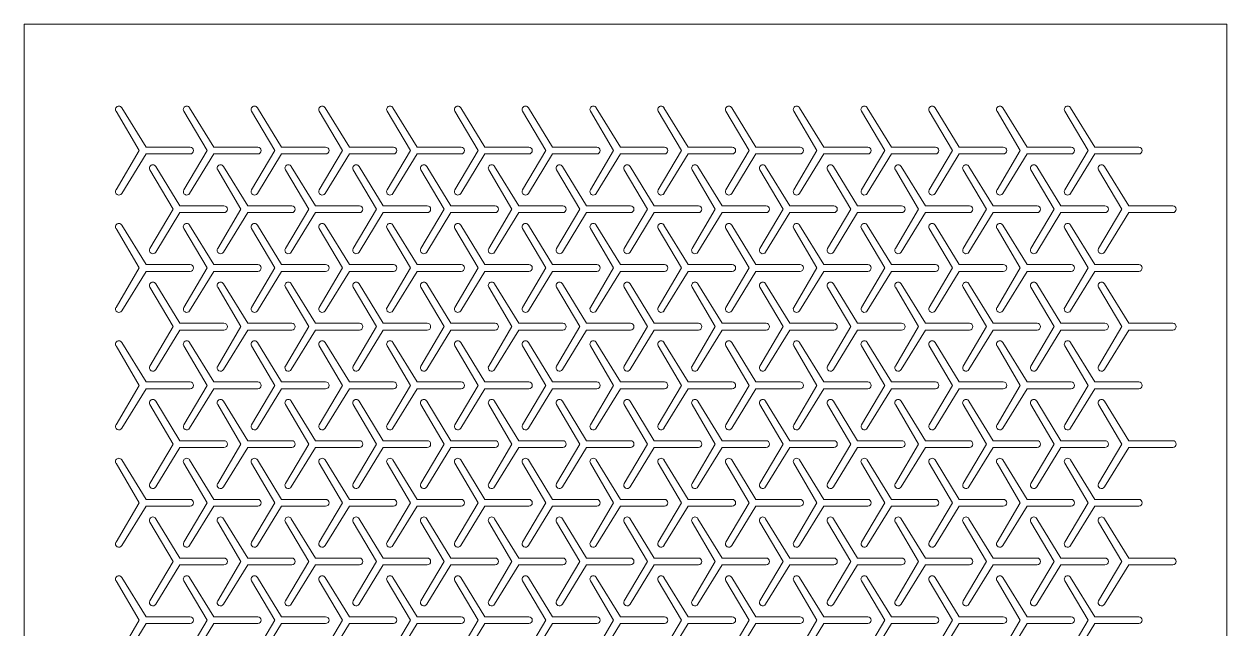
# Model space of a CAD drawing. Header units: metres. Extents: x 0 to 178, y 0 to 180.
# Drawn here: x 0 to 177.5, y 91 to 180.2 of the extents above; entities that cross this region are included whole.
import ezdxf

# ---------------------------------------------------------------- set-up
doc = ezdxf.new("R2010")
doc.units = ezdxf.units.M
doc.layers.add('TOP', color=1, linetype='Continuous', lineweight=0)

msp = doc.modelspace()

# ---------------------------------------------------------------- linework, layer by layer
at = {"layer": 'TOP'}
for p, q in [((0, 0), (0, 180.21)), ((0, 180.21), (177.5, 180.21)), ((177.5, 180.21), (177.5, 0)), ((13.57, 167.37), (17, 161.55)), ((18, 162.05), (14.43, 167.87)), ((23.57, 167.37), (27, 161.55)), ((28, 162.05), (24.43, 167.87)), ((33.57, 167.37), (37, 161.55)), ((38, 162.05), (34.43, 167.87)), ((43.57, 167.37), (47, 161.55)), ((48, 162.05), (44.43, 167.87)), ((53.57, 167.37), (57, 161.55)), ((58, 162.05), (54.43, 167.87)), ((63.57, 167.37), (67, 161.55)), ((68, 162.05), (64.43, 167.87)), ((73.57, 167.37), (77, 161.55)), ((78, 162.05), (74.43, 167.87)), ((83.57, 167.37), (87, 161.55)), ((88, 162.05), (84.43, 167.87)), ((93.57, 167.37), (97, 161.55)), ((98, 162.05), (94.43, 167.87)), ((103.57, 167.37), (107, 161.55)), ((108, 162.05), (104.43, 167.87)), ((113.57, 167.37), (117, 161.55)), ((118, 162.05), (114.43, 167.87)), ((123.57, 167.37), (127, 161.55)), ((128, 162.05), (124.43, 167.87)), ((133.57, 167.37), (137, 161.55)), ((138, 162.05), (134.43, 167.87)), ((143.57, 167.37), (147, 161.55)), ((148, 162.05), (144.43, 167.87)), ((153.57, 167.37), (157, 161.55)), ((158, 162.05), (154.43, 167.87)), ((17, 161.55), (13.57, 155.74)), ((24.5, 162.05), (18, 162.05)), ((27, 161.55), (23.57, 155.74)), ((34.5, 162.05), (28, 162.05)), ((37, 161.55), (33.57, 155.74)), ((44.5, 162.05), (38, 162.05)), ((47, 161.55), (43.57, 155.74)), ((54.5, 162.05), (48, 162.05)), ((57, 161.55), (53.57, 155.74)), ((64.5, 162.05), (58, 162.05)), ((67, 161.55), (63.57, 155.74)), ((74.5, 162.05), (68, 162.05)), ((77, 161.55), (73.57, 155.74)), ((84.5, 162.05), (78, 162.05)), ((87, 161.55), (83.57, 155.74)), ((94.5, 162.05), (88, 162.05)), ((97, 161.55), (93.57, 155.74)), ((104.5, 162.05), (98, 162.05)), ((107, 161.55), (103.57, 155.74)), ((114.5, 162.05), (108, 162.05)), ((117, 161.55), (113.57, 155.74)), ((124.5, 162.05), (118, 162.05)), ((127, 161.55), (123.57, 155.74)), ((134.5, 162.05), (128, 162.05)), ((137, 161.55), (133.57, 155.74)), ((144.5, 162.05), (138, 162.05)), ((147, 161.55), (143.57, 155.74)), ((154.5, 162.05), (148, 162.05)), ((157, 161.55), (153.57, 155.74)), ((164.5, 162.05), (158, 162.05)), ((14.43, 155.24), (18, 161.05)), ((18, 161.05), (24.5, 161.05)), ((24.43, 155.24), (28, 161.05)), ((28, 161.05), (34.5, 161.05)), ((34.43, 155.24), (38, 161.05)), ((38, 161.05), (44.5, 161.05)), ((44.43, 155.24), (48, 161.05)), ((48, 161.05), (54.5, 161.05)), ((54.43, 155.24), (58, 161.05)), ((58, 161.05), (64.5, 161.05)), ((64.43, 155.24), (68, 161.05)), ((68, 161.05), (74.5, 161.05)), ((74.43, 155.24), (78, 161.05)), ((78, 161.05), (84.5, 161.05)), ((84.43, 155.24), (88, 161.05)), ((88, 161.05), (94.5, 161.05)), ((94.43, 155.24), (98, 161.05)), ((98, 161.05), (104.5, 161.05)), ((104.43, 155.24), (108, 161.05)), ((108, 161.05), (114.5, 161.05)), ((114.43, 155.24), (118, 161.05)), ((118, 161.05), (124.5, 161.05)), ((124.43, 155.24), (128, 161.05)), ((128, 161.05), (134.5, 161.05)), ((134.43, 155.24), (138, 161.05)), ((138, 161.05), (144.5, 161.05)), ((144.43, 155.24), (148, 161.05)), ((148, 161.05), (154.5, 161.05)), ((154.43, 155.24), (158, 161.05)), ((158, 161.05), (164.5, 161.05)), ((18.57, 158.71), (22, 152.89)), ((23, 153.39), (19.43, 159.21)), ((28.57, 158.71), (32, 152.89)), ((33, 153.39), (29.43, 159.21)), ((38.57, 158.71), (42, 152.89)), ((43, 153.39), (39.43, 159.21)), ((48.57, 158.71), (52, 152.89)), ((53, 153.39), (49.43, 159.21)), ((58.57, 158.71), (62, 152.89)), ((63, 153.39), (59.43, 159.21)), ((68.57, 158.71), (72, 152.89)), ((73, 153.39), (69.43, 159.21)), ((78.57, 158.71), (82, 152.89)), ((83, 153.39), (79.43, 159.21)), ((88.57, 158.71), (92, 152.89)), ((93, 153.39), (89.43, 159.21)), ((98.57, 158.71), (102, 152.89)), ((103, 153.39), (99.43, 159.21)), ((108.57, 158.71), (112, 152.89)), ((113, 153.39), (109.43, 159.21)), ((118.57, 158.71), (122, 152.89)), ((123, 153.39), (119.43, 159.21)), ((128.57, 158.71), (132, 152.89)), ((133, 153.39), (129.43, 159.21)), ((138.57, 158.71), (142, 152.89)), ((143, 153.39), (139.43, 159.21)), ((148.57, 158.71), (152, 152.89)), ((153, 153.39), (149.43, 159.21)), ((158.57, 158.71), (162, 152.89)), ((163, 153.39), (159.43, 159.21)), ((22, 152.89), (18.57, 147.08)), ((29.5, 153.39), (23, 153.39)), ((32, 152.89), (28.57, 147.08)), ((39.5, 153.39), (33, 153.39)), ((42, 152.89), (38.57, 147.08)), ((49.5, 153.39), (43, 153.39)), ((52, 152.89), (48.57, 147.08)), ((59.5, 153.39), (53, 153.39)), ((62, 152.89), (58.57, 147.08)), ((69.5, 153.39), (63, 153.39)), ((72, 152.89), (68.57, 147.08)), ((79.5, 153.39), (73, 153.39)), ((82, 152.89), (78.57, 147.08)), ((89.5, 153.39), (83, 153.39)), ((92, 152.89), (88.57, 147.08)), ((99.5, 153.39), (93, 153.39)), ((102, 152.89), (98.57, 147.08)), ((109.5, 153.39), (103, 153.39)), ((112, 152.89), (108.57, 147.08)), ((119.5, 153.39), (113, 153.39)), ((122, 152.89), (118.57, 147.08)), ((129.5, 153.39), (123, 153.39)), ((132, 152.89), (128.57, 147.08)), ((139.5, 153.39), (133, 153.39)), ((142, 152.89), (138.57, 147.08)), ((149.5, 153.39), (143, 153.39)), ((152, 152.89), (148.57, 147.08)), ((159.5, 153.39), (153, 153.39)), ((162, 152.89), (158.57, 147.08)), ((169.5, 153.39), (163, 153.39)), ((19.43, 146.58), (23, 152.39)), ((23, 152.39), (29.5, 152.39)), ((29.43, 146.58), (33, 152.39)), ((33, 152.39), (39.5, 152.39)), ((39.43, 146.58), (43, 152.39)), ((43, 152.39), (49.5, 152.39)), ((49.43, 146.58), (53, 152.39)), ((53, 152.39), (59.5, 152.39)), ((59.43, 146.58), (63, 152.39)), ((63, 152.39), (69.5, 152.39)), ((69.43, 146.58), (73, 152.39)), ((73, 152.39), (79.5, 152.39)), ((79.43, 146.58), (83, 152.39)), ((83, 152.39), (89.5, 152.39)), ((89.43, 146.58), (93, 152.39)), ((93, 152.39), (99.5, 152.39)), ((99.43, 146.58), (103, 152.39)), ((103, 152.39), (109.5, 152.39)), ((109.43, 146.58), (113, 152.39)), ((113, 152.39), (119.5, 152.39)), ((119.43, 146.58), (123, 152.39)), ((123, 152.39), (129.5, 152.39)), ((129.43, 146.58), (133, 152.39)), ((133, 152.39), (139.5, 152.39)), ((139.43, 146.58), (143, 152.39)), ((143, 152.39), (149.5, 152.39)), ((149.43, 146.58), (153, 152.39)), ((153, 152.39), (159.5, 152.39)), ((159.43, 146.58), (163, 152.39)), ((163, 152.39), (169.5, 152.39)), ((13.57, 150.05), (17, 144.23)), ((18, 144.73), (14.43, 150.55)), ((23.57, 150.05), (27, 144.23)), ((28, 144.73), (24.43, 150.55)), ((33.57, 150.05), (37, 144.23)), ((38, 144.73), (34.43, 150.55)), ((43.57, 150.05), (47, 144.23)), ((48, 144.73), (44.43, 150.55)), ((53.57, 150.05), (57, 144.23)), ((58, 144.73), (54.43, 150.55)), ((63.57, 150.05), (67, 144.23)), ((68, 144.73), (64.43, 150.55)), ((73.57, 150.05), (77, 144.23)), ((78, 144.73), (74.43, 150.55)), ((83.57, 150.05), (87, 144.23)), ((88, 144.73), (84.43, 150.55)), ((93.57, 150.05), (97, 144.23)), ((98, 144.73), (94.43, 150.55)), ((103.57, 150.05), (107, 144.23)), ((108, 144.73), (104.43, 150.55)), ((113.57, 150.05), (117, 144.23)), ((118, 144.73), (114.43, 150.55)), ((123.57, 150.05), (127, 144.23)), ((128, 144.73), (124.43, 150.55)), ((133.57, 150.05), (137, 144.23)), ((138, 144.73), (134.43, 150.55)), ((143.57, 150.05), (147, 144.23)), ((148, 144.73), (144.43, 150.55)), ((153.57, 150.05), (157, 144.23)), ((158, 144.73), (154.43, 150.55)), ((17, 144.23), (13.57, 138.42)), ((24.5, 144.73), (18, 144.73)), ((27, 144.23), (23.57, 138.42)), ((34.5, 144.73), (28, 144.73)), ((37, 144.23), (33.57, 138.42)), ((44.5, 144.73), (38, 144.73)), ((47, 144.23), (43.57, 138.42)), ((54.5, 144.73), (48, 144.73)), ((57, 144.23), (53.57, 138.42)), ((64.5, 144.73), (58, 144.73)), ((67, 144.23), (63.57, 138.42)), ((74.5, 144.73), (68, 144.73)), ((77, 144.23), (73.57, 138.42)), ((84.5, 144.73), (78, 144.73)), ((87, 144.23), (83.57, 138.42)), ((94.5, 144.73), (88, 144.73)), ((97, 144.23), (93.57, 138.42)), ((104.5, 144.73), (98, 144.73)), ((107, 144.23), (103.57, 138.42)), ((114.5, 144.73), (108, 144.73)), ((117, 144.23), (113.57, 138.42)), ((124.5, 144.73), (118, 144.73)), ((127, 144.23), (123.57, 138.42)), ((134.5, 144.73), (128, 144.73)), ((137, 144.23), (133.57, 138.42)), ((144.5, 144.73), (138, 144.73)), ((147, 144.23), (143.57, 138.42)), ((154.5, 144.73), (148, 144.73)), ((157, 144.23), (153.57, 138.42)), ((164.5, 144.73), (158, 144.73)), ((14.43, 137.92), (18, 143.73)), ((18, 143.73), (24.5, 143.73)), ((24.43, 137.92), (28, 143.73)), ((28, 143.73), (34.5, 143.73)), ((34.43, 137.92), (38, 143.73)), ((38, 143.73), (44.5, 143.73)), ((44.43, 137.92), (48, 143.73)), ((48, 143.73), (54.5, 143.73)), ((54.43, 137.92), (58, 143.73)), ((58, 143.73), (64.5, 143.73)), ((64.43, 137.92), (68, 143.73)), ((68, 143.73), (74.5, 143.73)), ((74.43, 137.92), (78, 143.73)), ((78, 143.73), (84.5, 143.73)), ((84.43, 137.92), (88, 143.73)), ((88, 143.73), (94.5, 143.73)), ((94.43, 137.92), (98, 143.73)), ((98, 143.73), (104.5, 143.73)), ((104.43, 137.92), (108, 143.73)), ((108, 143.73), (114.5, 143.73)), ((114.43, 137.92), (118, 143.73)), ((118, 143.73), (124.5, 143.73)), ((124.43, 137.92), (128, 143.73)), ((128, 143.73), (134.5, 143.73)), ((134.43, 137.92), (138, 143.73)), ((138, 143.73), (144.5, 143.73)), ((144.43, 137.92), (148, 143.73)), ((148, 143.73), (154.5, 143.73)), ((154.43, 137.92), (158, 143.73)), ((158, 143.73), (164.5, 143.73)), ((18.57, 141.39), (22, 135.57)), ((23, 136.07), (19.43, 141.89)), ((28.57, 141.39), (32, 135.57)), ((33, 136.07), (29.43, 141.89)), ((38.57, 141.39), (42, 135.57)), ((43, 136.07), (39.43, 141.89)), ((48.57, 141.39), (52, 135.57)), ((53, 136.07), (49.43, 141.89)), ((58.57, 141.39), (62, 135.57)), ((63, 136.07), (59.43, 141.89)), ((68.57, 141.39), (72, 135.57)), ((73, 136.07), (69.43, 141.89)), ((78.57, 141.39), (82, 135.57)), ((83, 136.07), (79.43, 141.89)), ((88.57, 141.39), (92, 135.57)), ((93, 136.07), (89.43, 141.89)), ((98.57, 141.39), (102, 135.57)), ((103, 136.07), (99.43, 141.89)), ((108.57, 141.39), (112, 135.57)), ((113, 136.07), (109.43, 141.89)), ((118.57, 141.39), (122, 135.57)), ((123, 136.07), (119.43, 141.89)), ((128.57, 141.39), (132, 135.57)), ((133, 136.07), (129.43, 141.89)), ((138.57, 141.39), (142, 135.57)), ((143, 136.07), (139.43, 141.89)), ((148.57, 141.39), (152, 135.57)), ((153, 136.07), (149.43, 141.89)), ((158.57, 141.39), (162, 135.57)), ((163, 136.07), (159.43, 141.89)), ((22, 135.57), (18.57, 129.76)), ((19.43, 129.26), (23, 135.07)), ((29.5, 136.07), (23, 136.07)), ((23, 135.07), (29.5, 135.07)), ((32, 135.57), (28.57, 129.76)), ((29.43, 129.26), (33, 135.07)), ((39.5, 136.07), (33, 136.07)), ((33, 135.07), (39.5, 135.07)), ((42, 135.57), (38.57, 129.76)), ((39.43, 129.26), (43, 135.07)), ((49.5, 136.07), (43, 136.07)), ((43, 135.07), (49.5, 135.07)), ((52, 135.57), (48.57, 129.76)), ((49.43, 129.26), (53, 135.07)), ((59.5, 136.07), (53, 136.07)), ((53, 135.07), (59.5, 135.07)), ((62, 135.57), (58.57, 129.76)), ((59.43, 129.26), (63, 135.07)), ((69.5, 136.07), (63, 136.07)), ((63, 135.07), (69.5, 135.07)), ((72, 135.57), (68.57, 129.76)), ((69.43, 129.26), (73, 135.07)), ((79.5, 136.07), (73, 136.07)), ((73, 135.07), (79.5, 135.07)), ((82, 135.57), (78.57, 129.76)), ((79.43, 129.26), (83, 135.07)), ((89.5, 136.07), (83, 136.07)), ((83, 135.07), (89.5, 135.07)), ((92, 135.57), (88.57, 129.76)), ((89.43, 129.26), (93, 135.07)), ((99.5, 136.07), (93, 136.07)), ((93, 135.07), (99.5, 135.07)), ((102, 135.57), (98.57, 129.76)), ((99.43, 129.26), (103, 135.07)), ((109.5, 136.07), (103, 136.07)), ((103, 135.07), (109.5, 135.07)), ((112, 135.57), (108.57, 129.76)), ((109.43, 129.26), (113, 135.07)), ((119.5, 136.07), (113, 136.07)), ((113, 135.07), (119.5, 135.07)), ((122, 135.57), (118.57, 129.76)), ((119.43, 129.26), (123, 135.07)), ((129.5, 136.07), (123, 136.07)), ((123, 135.07), (129.5, 135.07)), ((132, 135.57), (128.57, 129.76)), ((129.43, 129.26), (133, 135.07)), ((139.5, 136.07), (133, 136.07)), ((133, 135.07), (139.5, 135.07)), ((142, 135.57), (138.57, 129.76)), ((139.43, 129.26), (143, 135.07)), ((149.5, 136.07), (143, 136.07)), ((143, 135.07), (149.5, 135.07)), ((152, 135.57), (148.57, 129.76)), ((149.43, 129.26), (153, 135.07)), ((159.5, 136.07), (153, 136.07)), ((153, 135.07), (159.5, 135.07)), ((162, 135.57), (158.57, 129.76)), ((159.43, 129.26), (163, 135.07)), ((169.5, 136.07), (163, 136.07)), ((163, 135.07), (169.5, 135.07)), ((18, 127.41), (14.43, 133.23)), ((28, 127.41), (24.43, 133.23)), ((38, 127.41), (34.43, 133.23)), ((48, 127.41), (44.43, 133.23)), ((58, 127.41), (54.43, 133.23)), ((68, 127.41), (64.43, 133.23)), ((78, 127.41), (74.43, 133.23)), ((88, 127.41), (84.43, 133.23)), ((98, 127.41), (94.43, 133.23)), ((108, 127.41), (104.43, 133.23)), ((118, 127.41), (114.43, 133.23)), ((128, 127.41), (124.43, 133.23)), ((138, 127.41), (134.43, 133.23)), ((148, 127.41), (144.43, 133.23)), ((158, 127.41), (154.43, 133.23)), ((13.57, 132.73), (17, 126.91)), ((23.57, 132.73), (27, 126.91)), ((33.57, 132.73), (37, 126.91)), ((43.57, 132.73), (47, 126.91)), ((53.57, 132.73), (57, 126.91)), ((63.57, 132.73), (67, 126.91)), ((73.57, 132.73), (77, 126.91)), ((83.57, 132.73), (87, 126.91)), ((93.57, 132.73), (97, 126.91)), ((103.57, 132.73), (107, 126.91)), ((113.57, 132.73), (117, 126.91)), ((123.57, 132.73), (127, 126.91)), ((133.57, 132.73), (137, 126.91)), ((143.57, 132.73), (147, 126.91)), ((153.57, 132.73), (157, 126.91)), ((17, 126.91), (13.57, 121.1)), ((14.43, 120.6), (18, 126.41)), ((24.5, 127.41), (18, 127.41)), ((18, 126.41), (24.5, 126.41)), ((27, 126.91), (23.57, 121.1)), ((24.43, 120.6), (28, 126.41)), ((34.5, 127.41), (28, 127.41)), ((28, 126.41), (34.5, 126.41)), ((37, 126.91), (33.57, 121.1)), ((34.43, 120.6), (38, 126.41)), ((44.5, 127.41), (38, 127.41)), ((38, 126.41), (44.5, 126.41)), ((47, 126.91), (43.57, 121.1)), ((44.43, 120.6), (48, 126.41)), ((54.5, 127.41), (48, 127.41)), ((48, 126.41), (54.5, 126.41)), ((57, 126.91), (53.57, 121.1)), ((54.43, 120.6), (58, 126.41)), ((64.5, 127.41), (58, 127.41)), ((58, 126.41), (64.5, 126.41)), ((67, 126.91), (63.57, 121.1)), ((64.43, 120.6), (68, 126.41)), ((74.5, 127.41), (68, 127.41)), ((68, 126.41), (74.5, 126.41)), ((77, 126.91), (73.57, 121.1)), ((74.43, 120.6), (78, 126.41)), ((84.5, 127.41), (78, 127.41)), ((78, 126.41), (84.5, 126.41)), ((87, 126.91), (83.57, 121.1)), ((84.43, 120.6), (88, 126.41)), ((94.5, 127.41), (88, 127.41)), ((88, 126.41), (94.5, 126.41)), ((97, 126.91), (93.57, 121.1)), ((94.43, 120.6), (98, 126.41)), ((104.5, 127.41), (98, 127.41)), ((98, 126.41), (104.5, 126.41)), ((107, 126.91), (103.57, 121.1)), ((104.43, 120.6), (108, 126.41)), ((114.5, 127.41), (108, 127.41)), ((108, 126.41), (114.5, 126.41)), ((117, 126.91), (113.57, 121.1)), ((114.43, 120.6), (118, 126.41)), ((124.5, 127.41), (118, 127.41)), ((118, 126.41), (124.5, 126.41)), ((127, 126.91), (123.57, 121.1)), ((124.43, 120.6), (128, 126.41)), ((134.5, 127.41), (128, 127.41)), ((128, 126.41), (134.5, 126.41)), ((137, 126.91), (133.57, 121.1)), ((134.43, 120.6), (138, 126.41)), ((144.5, 127.41), (138, 127.41)), ((138, 126.41), (144.5, 126.41)), ((147, 126.91), (143.57, 121.1)), ((144.43, 120.6), (148, 126.41)), ((154.5, 127.41), (148, 127.41)), ((148, 126.41), (154.5, 126.41)), ((157, 126.91), (153.57, 121.1)), ((154.43, 120.6), (158, 126.41)), ((164.5, 127.41), (158, 127.41)), ((158, 126.41), (164.5, 126.41)), ((23, 118.75), (19.43, 124.57)), ((33, 118.75), (29.43, 124.57)), ((43, 118.75), (39.43, 124.57)), ((53, 118.75), (49.43, 124.57)), ((63, 118.75), (59.43, 124.57)), ((73, 118.75), (69.43, 124.57)), ((83, 118.75), (79.43, 124.57)), ((93, 118.75), (89.43, 124.57)), ((103, 118.75), (99.43, 124.57)), ((113, 118.75), (109.43, 124.57)), ((123, 118.75), (119.43, 124.57)), ((133, 118.75), (129.43, 124.57)), ((143, 118.75), (139.43, 124.57)), ((153, 118.75), (149.43, 124.57)), ((163, 118.75), (159.43, 124.57)), ((18.57, 124.07), (22, 118.25)), ((28.57, 124.07), (32, 118.25)), ((38.57, 124.07), (42, 118.25)), ((48.57, 124.07), (52, 118.25)), ((58.57, 124.07), (62, 118.25)), ((68.57, 124.07), (72, 118.25)), ((78.57, 124.07), (82, 118.25)), ((88.57, 124.07), (92, 118.25)), ((98.57, 124.07), (102, 118.25)), ((108.57, 124.07), (112, 118.25)), ((118.57, 124.07), (122, 118.25)), ((128.57, 124.07), (132, 118.25)), ((138.57, 124.07), (142, 118.25)), ((148.57, 124.07), (152, 118.25)), ((158.57, 124.07), (162, 118.25)), ((22, 118.25), (18.57, 112.44)), ((19.43, 111.94), (23, 117.75)), ((29.5, 118.75), (23, 118.75)), ((23, 117.75), (29.5, 117.75)), ((32, 118.25), (28.57, 112.44)), ((29.43, 111.94), (33, 117.75)), ((39.5, 118.75), (33, 118.75)), ((33, 117.75), (39.5, 117.75)), ((42, 118.25), (38.57, 112.44)), ((39.43, 111.94), (43, 117.75)), ((49.5, 118.75), (43, 118.75)), ((43, 117.75), (49.5, 117.75)), ((52, 118.25), (48.57, 112.44)), ((49.43, 111.94), (53, 117.75)), ((59.5, 118.75), (53, 118.75)), ((53, 117.75), (59.5, 117.75)), ((62, 118.25), (58.57, 112.44)), ((59.43, 111.94), (63, 117.75)), ((69.5, 118.75), (63, 118.75)), ((63, 117.75), (69.5, 117.75)), ((72, 118.25), (68.57, 112.44)), ((69.43, 111.94), (73, 117.75)), ((79.5, 118.75), (73, 118.75)), ((73, 117.75), (79.5, 117.75)), ((82, 118.25), (78.57, 112.44)), ((79.43, 111.94), (83, 117.75)), ((89.5, 118.75), (83, 118.75)), ((83, 117.75), (89.5, 117.75)), ((92, 118.25), (88.57, 112.44)), ((89.43, 111.94), (93, 117.75)), ((99.5, 118.75), (93, 118.75)), ((93, 117.75), (99.5, 117.75)), ((102, 118.25), (98.57, 112.44)), ((99.43, 111.94), (103, 117.75)), ((109.5, 118.75), (103, 118.75)), ((103, 117.75), (109.5, 117.75)), ((112, 118.25), (108.57, 112.44)), ((109.43, 111.94), (113, 117.75)), ((119.5, 118.75), (113, 118.75)), ((113, 117.75), (119.5, 117.75)), ((122, 118.25), (118.57, 112.44)), ((119.43, 111.94), (123, 117.75)), ((129.5, 118.75), (123, 118.75)), ((123, 117.75), (129.5, 117.75)), ((132, 118.25), (128.57, 112.44)), ((129.43, 111.94), (133, 117.75)), ((139.5, 118.75), (133, 118.75)), ((133, 117.75), (139.5, 117.75)), ((142, 118.25), (138.57, 112.44)), ((139.43, 111.94), (143, 117.75)), ((149.5, 118.75), (143, 118.75)), ((143, 117.75), (149.5, 117.75)), ((152, 118.25), (148.57, 112.44)), ((149.43, 111.94), (153, 117.75)), ((159.5, 118.75), (153, 118.75)), ((153, 117.75), (159.5, 117.75)), ((162, 118.25), (158.57, 112.44)), ((159.43, 111.94), (163, 117.75)), ((169.5, 118.75), (163, 118.75)), ((163, 117.75), (169.5, 117.75)), ((13.57, 115.41), (17, 109.59)), ((18, 110.09), (14.43, 115.91)), ((23.57, 115.41), (27, 109.59)), ((28, 110.09), (24.43, 115.91)), ((33.57, 115.41), (37, 109.59)), ((38, 110.09), (34.43, 115.91)), ((43.57, 115.41), (47, 109.59)), ((48, 110.09), (44.43, 115.91)), ((53.57, 115.41), (57, 109.59)), ((58, 110.09), (54.43, 115.91)), ((63.57, 115.41), (67, 109.59)), ((68, 110.09), (64.43, 115.91)), ((73.57, 115.41), (77, 109.59)), ((78, 110.09), (74.43, 115.91)), ((83.57, 115.41), (87, 109.59)), ((88, 110.09), (84.43, 115.91)), ((93.57, 115.41), (97, 109.59)), ((98, 110.09), (94.43, 115.91)), ((103.57, 115.41), (107, 109.59)), ((108, 110.09), (104.43, 115.91)), ((113.57, 115.41), (117, 109.59)), ((118, 110.09), (114.43, 115.91)), ((123.57, 115.41), (127, 109.59)), ((128, 110.09), (124.43, 115.91)), ((133.57, 115.41), (137, 109.59)), ((138, 110.09), (134.43, 115.91)), ((143.57, 115.41), (147, 109.59)), ((148, 110.09), (144.43, 115.91)), ((153.57, 115.41), (157, 109.59)), ((158, 110.09), (154.43, 115.91)), ((24.5, 110.09), (18, 110.09)), ((34.5, 110.09), (28, 110.09)), ((44.5, 110.09), (38, 110.09)), ((54.5, 110.09), (48, 110.09)), ((64.5, 110.09), (58, 110.09)), ((74.5, 110.09), (68, 110.09)), ((84.5, 110.09), (78, 110.09)), ((94.5, 110.09), (88, 110.09)), ((104.5, 110.09), (98, 110.09)), ((114.5, 110.09), (108, 110.09)), ((124.5, 110.09), (118, 110.09)), ((134.5, 110.09), (128, 110.09)), ((144.5, 110.09), (138, 110.09)), ((154.5, 110.09), (148, 110.09)), ((164.5, 110.09), (158, 110.09)), ((17, 109.59), (13.57, 103.78)), ((14.43, 103.28), (18, 109.09)), ((18, 109.09), (24.5, 109.09)), ((27, 109.59), (23.57, 103.78)), ((24.43, 103.28), (28, 109.09)), ((28, 109.09), (34.5, 109.09)), ((37, 109.59), (33.57, 103.78)), ((34.43, 103.28), (38, 109.09)), ((38, 109.09), (44.5, 109.09)), ((47, 109.59), (43.57, 103.78)), ((44.43, 103.28), (48, 109.09)), ((48, 109.09), (54.5, 109.09)), ((57, 109.59), (53.57, 103.78)), ((54.43, 103.28), (58, 109.09)), ((58, 109.09), (64.5, 109.09)), ((67, 109.59), (63.57, 103.78)), ((64.43, 103.28), (68, 109.09)), ((68, 109.09), (74.5, 109.09)), ((77, 109.59), (73.57, 103.78)), ((74.43, 103.28), (78, 109.09)), ((78, 109.09), (84.5, 109.09)), ((87, 109.59), (83.57, 103.78)), ((84.43, 103.28), (88, 109.09)), ((88, 109.09), (94.5, 109.09)), ((97, 109.59), (93.57, 103.78)), ((94.43, 103.28), (98, 109.09)), ((98, 109.09), (104.5, 109.09)), ((107, 109.59), (103.57, 103.78)), ((104.43, 103.28), (108, 109.09)), ((108, 109.09), (114.5, 109.09)), ((117, 109.59), (113.57, 103.78)), ((114.43, 103.28), (118, 109.09)), ((118, 109.09), (124.5, 109.09)), ((127, 109.59), (123.57, 103.78)), ((124.43, 103.28), (128, 109.09)), ((128, 109.09), (134.5, 109.09)), ((137, 109.59), (133.57, 103.78)), ((134.43, 103.28), (138, 109.09)), ((138, 109.09), (144.5, 109.09)), ((147, 109.59), (143.57, 103.78)), ((144.43, 103.28), (148, 109.09)), ((148, 109.09), (154.5, 109.09)), ((157, 109.59), (153.57, 103.78)), ((154.43, 103.28), (158, 109.09)), ((158, 109.09), (164.5, 109.09)), ((18.57, 106.74), (22, 100.93)), ((23, 101.43), (19.43, 107.24)), ((28.57, 106.74), (32, 100.93)), ((33, 101.43), (29.43, 107.24)), ((38.57, 106.74), (42, 100.93)), ((43, 101.43), (39.43, 107.24)), ((48.57, 106.74), (52, 100.93)), ((53, 101.43), (49.43, 107.24)), ((58.57, 106.74), (62, 100.93)), ((63, 101.43), (59.43, 107.24)), ((68.57, 106.74), (72, 100.93)), ((73, 101.43), (69.43, 107.24)), ((78.57, 106.74), (82, 100.93)), ((83, 101.43), (79.43, 107.24)), ((88.57, 106.74), (92, 100.93)), ((93, 101.43), (89.43, 107.24)), ((98.57, 106.74), (102, 100.93)), ((103, 101.43), (99.43, 107.24)), ((108.57, 106.74), (112, 100.93)), ((113, 101.43), (109.43, 107.24)), ((118.57, 106.74), (122, 100.93)), ((123, 101.43), (119.43, 107.24)), ((128.57, 106.74), (132, 100.93)), ((133, 101.43), (129.43, 107.24)), ((138.57, 106.74), (142, 100.93)), ((143, 101.43), (139.43, 107.24)), ((148.57, 106.74), (152, 100.93)), ((153, 101.43), (149.43, 107.24)), ((158.57, 106.74), (162, 100.93)), ((163, 101.43), (159.43, 107.24)), ((29.5, 101.43), (23, 101.43)), ((39.5, 101.43), (33, 101.43)), ((49.5, 101.43), (43, 101.43)), ((59.5, 101.43), (53, 101.43)), ((69.5, 101.43), (63, 101.43)), ((79.5, 101.43), (73, 101.43)), ((89.5, 101.43), (83, 101.43)), ((99.5, 101.43), (93, 101.43)), ((109.5, 101.43), (103, 101.43)), ((119.5, 101.43), (113, 101.43)), ((129.5, 101.43), (123, 101.43)), ((139.5, 101.43), (133, 101.43)), ((149.5, 101.43), (143, 101.43)), ((159.5, 101.43), (153, 101.43)), ((169.5, 101.43), (163, 101.43)), ((22, 100.93), (18.57, 95.12)), ((19.43, 94.62), (23, 100.43)), ((23, 100.43), (29.5, 100.43)), ((32, 100.93), (28.57, 95.12)), ((29.43, 94.62), (33, 100.43)), ((33, 100.43), (39.5, 100.43)), ((42, 100.93), (38.57, 95.12)), ((39.43, 94.62), (43, 100.43)), ((43, 100.43), (49.5, 100.43)), ((52, 100.93), (48.57, 95.12)), ((49.43, 94.62), (53, 100.43)), ((53, 100.43), (59.5, 100.43)), ((62, 100.93), (58.57, 95.12)), ((59.43, 94.62), (63, 100.43)), ((63, 100.43), (69.5, 100.43)), ((72, 100.93), (68.57, 95.12)), ((69.43, 94.62), (73, 100.43)), ((73, 100.43), (79.5, 100.43)), ((82, 100.93), (78.57, 95.12)), ((79.43, 94.62), (83, 100.43)), ((83, 100.43), (89.5, 100.43)), ((92, 100.93), (88.57, 95.12)), ((89.43, 94.62), (93, 100.43)), ((93, 100.43), (99.5, 100.43)), ((102, 100.93), (98.57, 95.12)), ((99.43, 94.62), (103, 100.43)), ((103, 100.43), (109.5, 100.43)), ((112, 100.93), (108.57, 95.12)), ((109.43, 94.62), (113, 100.43)), ((113, 100.43), (119.5, 100.43)), ((122, 100.93), (118.57, 95.12)), ((119.43, 94.62), (123, 100.43)), ((123, 100.43), (129.5, 100.43)), ((132, 100.93), (128.57, 95.12)), ((129.43, 94.62), (133, 100.43)), ((133, 100.43), (139.5, 100.43)), ((142, 100.93), (138.57, 95.12)), ((139.43, 94.62), (143, 100.43)), ((143, 100.43), (149.5, 100.43)), ((152, 100.93), (148.57, 95.12)), ((149.43, 94.62), (153, 100.43)), ((153, 100.43), (159.5, 100.43)), ((162, 100.93), (158.57, 95.12)), ((159.43, 94.62), (163, 100.43)), ((163, 100.43), (169.5, 100.43)), ((13.57, 98.08), (17, 92.27)), ((18, 92.77), (14.43, 98.58)), ((23.57, 98.08), (27, 92.27)), ((28, 92.77), (24.43, 98.58)), ((33.57, 98.08), (37, 92.27)), ((38, 92.77), (34.43, 98.58)), ((43.57, 98.08), (47, 92.27)), ((48, 92.77), (44.43, 98.58)), ((53.57, 98.08), (57, 92.27)), ((58, 92.77), (54.43, 98.58)), ((63.57, 98.08), (67, 92.27)), ((68, 92.77), (64.43, 98.58)), ((73.57, 98.08), (77, 92.27)), ((78, 92.77), (74.43, 98.58)), ((83.57, 98.08), (87, 92.27)), ((88, 92.77), (84.43, 98.58)), ((93.57, 98.08), (97, 92.27)), ((98, 92.77), (94.43, 98.58)), ((103.57, 98.08), (107, 92.27)), ((108, 92.77), (104.43, 98.58)), ((113.57, 98.08), (117, 92.27)), ((118, 92.77), (114.43, 98.58)), ((123.57, 98.08), (127, 92.27)), ((128, 92.77), (124.43, 98.58)), ((133.57, 98.08), (137, 92.27)), ((138, 92.77), (134.43, 98.58)), ((143.57, 98.08), (147, 92.27)), ((148, 92.77), (144.43, 98.58)), ((153.57, 98.08), (157, 92.27)), ((158, 92.77), (154.43, 98.58)), ((24.5, 92.77), (18, 92.77)), ((34.5, 92.77), (28, 92.77)), ((44.5, 92.77), (38, 92.77)), ((54.5, 92.77), (48, 92.77)), ((64.5, 92.77), (58, 92.77)), ((74.5, 92.77), (68, 92.77)), ((84.5, 92.77), (78, 92.77)), ((94.5, 92.77), (88, 92.77)), ((104.5, 92.77), (98, 92.77)), ((114.5, 92.77), (108, 92.77)), ((124.5, 92.77), (118, 92.77)), ((134.5, 92.77), (128, 92.77)), ((144.5, 92.77), (138, 92.77)), ((154.5, 92.77), (148, 92.77)), ((164.5, 92.77), (158, 92.77)), ((17, 92.27), (13.57, 86.46)), ((14.43, 85.96), (18, 91.77)), ((18, 91.77), (24.5, 91.77)), ((27, 92.27), (23.57, 86.46)), ((24.43, 85.96), (28, 91.77)), ((28, 91.77), (34.5, 91.77)), ((37, 92.27), (33.57, 86.46)), ((34.43, 85.96), (38, 91.77)), ((38, 91.77), (44.5, 91.77)), ((47, 92.27), (43.57, 86.46)), ((44.43, 85.96), (48, 91.77)), ((48, 91.77), (54.5, 91.77)), ((57, 92.27), (53.57, 86.46)), ((54.43, 85.96), (58, 91.77)), ((58, 91.77), (64.5, 91.77)), ((67, 92.27), (63.57, 86.46)), ((64.43, 85.96), (68, 91.77)), ((68, 91.77), (74.5, 91.77)), ((77, 92.27), (73.57, 86.46)), ((74.43, 85.96), (78, 91.77)), ((78, 91.77), (84.5, 91.77)), ((87, 92.27), (83.57, 86.46)), ((84.43, 85.96), (88, 91.77)), ((88, 91.77), (94.5, 91.77)), ((97, 92.27), (93.57, 86.46)), ((94.43, 85.96), (98, 91.77)), ((98, 91.77), (104.5, 91.77)), ((107, 92.27), (103.57, 86.46)), ((104.43, 85.96), (108, 91.77)), ((108, 91.77), (114.5, 91.77)), ((117, 92.27), (113.57, 86.46)), ((114.43, 85.96), (118, 91.77)), ((118, 91.77), (124.5, 91.77)), ((127, 92.27), (123.57, 86.46)), ((124.43, 85.96), (128, 91.77)), ((128, 91.77), (134.5, 91.77)), ((137, 92.27), (133.57, 86.46)), ((134.43, 85.96), (138, 91.77)), ((138, 91.77), (144.5, 91.77)), ((147, 92.27), (143.57, 86.46)), ((144.43, 85.96), (148, 91.77)), ((148, 91.77), (154.5, 91.77)), ((157, 92.27), (153.57, 86.46)), ((154.43, 85.96), (158, 91.77)), ((158, 91.77), (164.5, 91.77))]:
    msp.add_line(p, q, dxfattribs=at)
for centre, start, end in [((14, 167.62), 30, 210), ((24, 167.62), 30, 210), ((34, 167.62), 30, 210), ((44, 167.62), 30, 210), ((54, 167.62), 30, 210), ((64, 167.62), 30, 210), ((74, 167.62), 30, 210), ((84, 167.62), 30, 210), ((94, 167.62), 30, 210), ((104, 167.62), 30, 210), ((114, 167.62), 30, 210), ((124, 167.62), 30, 210), ((134, 167.62), 30, 210), ((144, 167.62), 30, 210), ((154, 167.62), 30, 210), ((24.5, 161.55), -90, 90), ((34.5, 161.55), -90, 90), ((44.5, 161.55), -90, 90), ((54.5, 161.55), -90, 90), ((64.5, 161.55), -90, 90), ((74.5, 161.55), -90, 90), ((84.5, 161.55), -90, 90), ((94.5, 161.55), -90, 90), ((104.5, 161.55), -90, 90), ((114.5, 161.55), -90, 90), ((124.5, 161.55), -90, 90), ((134.5, 161.55), -90, 90), ((144.5, 161.55), -90, 90), ((154.5, 161.55), -90, 90), ((164.5, 161.55), -90, 90), ((19, 158.96), 30, 210), ((29, 158.96), 30, 210), ((39, 158.96), 30, 210), ((49, 158.96), 30, 210), ((59, 158.96), 30, 210), ((69, 158.96), 30, 210), ((79, 158.96), 30, 210), ((89, 158.96), 30, 210), ((99, 158.96), 30, 210), ((109, 158.96), 30, 210), ((119, 158.96), 30, 210), ((129, 158.96), 30, 210), ((139, 158.96), 30, 210), ((149, 158.96), 30, 210), ((159, 158.96), 30, 210), ((14, 155.49), 150, 330), ((24, 155.49), 150, 330), ((34, 155.49), 150, 330), ((44, 155.49), 150, 330), ((54, 155.49), 150, 330), ((64, 155.49), 150, 330), ((74, 155.49), 150, 330), ((84, 155.49), 150, 330), ((94, 155.49), 150, 330), ((104, 155.49), 150, 330), ((114, 155.49), 150, 330), ((124, 155.49), 150, 330), ((134, 155.49), 150, 330), ((144, 155.49), 150, 330), ((154, 155.49), 150, 330), ((29.5, 152.89), -90, 90), ((39.5, 152.89), -90, 90), ((49.5, 152.89), -90, 90), ((59.5, 152.89), -90, 90), ((69.5, 152.89), -90, 90), ((79.5, 152.89), -90, 90), ((89.5, 152.89), -90, 90), ((99.5, 152.89), -90, 90), ((109.5, 152.89), -90, 90), ((119.5, 152.89), -90, 90), ((129.5, 152.89), -90, 90), ((139.5, 152.89), -90, 90), ((149.5, 152.89), -90, 90), ((159.5, 152.89), -90, 90), ((169.5, 152.89), -90, 90), ((14, 150.3), 30, 210), ((24, 150.3), 30, 210), ((34, 150.3), 30, 210), ((44, 150.3), 30, 210), ((54, 150.3), 30, 210), ((64, 150.3), 30, 210), ((74, 150.3), 30, 210), ((84, 150.3), 30, 210), ((94, 150.3), 30, 210), ((104, 150.3), 30, 210), ((114, 150.3), 30, 210), ((124, 150.3), 30, 210), ((134, 150.3), 30, 210), ((144, 150.3), 30, 210), ((154, 150.3), 30, 210), ((19, 146.83), 150, 330), ((29, 146.83), 150, 330), ((39, 146.83), 150, 330), ((49, 146.83), 150, 330), ((59, 146.83), 150, 330), ((69, 146.83), 150, 330), ((79, 146.83), 150, 330), ((89, 146.83), 150, 330), ((99, 146.83), 150, 330), ((109, 146.83), 150, 330), ((119, 146.83), 150, 330), ((129, 146.83), 150, 330), ((139, 146.83), 150, 330), ((149, 146.83), 150, 330), ((159, 146.83), 150, 330), ((24.5, 144.23), -90, 90), ((34.5, 144.23), -90, 90), ((44.5, 144.23), -90, 90), ((54.5, 144.23), -90, 90), ((64.5, 144.23), -90, 90), ((74.5, 144.23), -90, 90), ((84.5, 144.23), -90, 90), ((94.5, 144.23), -90, 90), ((104.5, 144.23), -90, 90), ((114.5, 144.23), -90, 90), ((124.5, 144.23), -90, 90), ((134.5, 144.23), -90, 90), ((144.5, 144.23), -90, 90), ((154.5, 144.23), -90, 90), ((164.5, 144.23), -90, 90), ((19, 141.64), 30, 210), ((29, 141.64), 30, 210), ((39, 141.64), 30, 210), ((49, 141.64), 30, 210), ((59, 141.64), 30, 210), ((69, 141.64), 30, 210), ((79, 141.64), 30, 210), ((89, 141.64), 30, 210), ((99, 141.64), 30, 210), ((109, 141.64), 30, 210), ((119, 141.64), 30, 210), ((129, 141.64), 30, 210), ((139, 141.64), 30, 210), ((149, 141.64), 30, 210), ((159, 141.64), 30, 210), ((14, 138.17), 150, 330), ((24, 138.17), 150, 330), ((34, 138.17), 150, 330), ((44, 138.17), 150, 330), ((54, 138.17), 150, 330), ((64, 138.17), 150, 330), ((74, 138.17), 150, 330), ((84, 138.17), 150, 330), ((94, 138.17), 150, 330), ((104, 138.17), 150, 330), ((114, 138.17), 150, 330), ((124, 138.17), 150, 330), ((134, 138.17), 150, 330), ((144, 138.17), 150, 330), ((154, 138.17), 150, 330), ((29.5, 135.57), -90, 90), ((39.5, 135.57), -90, 90), ((49.5, 135.57), -90, 90), ((59.5, 135.57), -90, 90), ((69.5, 135.57), -90, 90), ((79.5, 135.57), -90, 90), ((89.5, 135.57), -90, 90), ((99.5, 135.57), -90, 90), ((109.5, 135.57), -90, 90), ((119.5, 135.57), -90, 90), ((129.5, 135.57), -90, 90), ((139.5, 135.57), -90, 90), ((149.5, 135.57), -90, 90), ((159.5, 135.57), -90, 90), ((169.5, 135.57), -90, 90), ((14, 132.98), 30, 210), ((24, 132.98), 30, 210), ((34, 132.98), 30, 210), ((44, 132.98), 30, 210), ((54, 132.98), 30, 210), ((64, 132.98), 30, 210), ((74, 132.98), 30, 210), ((84, 132.98), 30, 210), ((94, 132.98), 30, 210), ((104, 132.98), 30, 210), ((114, 132.98), 30, 210), ((124, 132.98), 30, 210), ((134, 132.98), 30, 210), ((144, 132.98), 30, 210), ((154, 132.98), 30, 210), ((19, 129.51), 150, 330), ((29, 129.51), 150, 330), ((39, 129.51), 150, 330), ((49, 129.51), 150, 330), ((59, 129.51), 150, 330), ((69, 129.51), 150, 330), ((79, 129.51), 150, 330), ((89, 129.51), 150, 330), ((99, 129.51), 150, 330), ((109, 129.51), 150, 330), ((119, 129.51), 150, 330), ((129, 129.51), 150, 330), ((139, 129.51), 150, 330), ((149, 129.51), 150, 330), ((159, 129.51), 150, 330), ((24.5, 126.91), -90, 90), ((34.5, 126.91), -90, 90), ((44.5, 126.91), -90, 90), ((54.5, 126.91), -90, 90), ((64.5, 126.91), -90, 90), ((74.5, 126.91), -90, 90), ((84.5, 126.91), -90, 90), ((94.5, 126.91), -90, 90), ((104.5, 126.91), -90, 90), ((114.5, 126.91), -90, 90), ((124.5, 126.91), -90, 90), ((134.5, 126.91), -90, 90), ((144.5, 126.91), -90, 90), ((154.5, 126.91), -90, 90), ((164.5, 126.91), -90, 90), ((19, 124.32), 30, 210), ((29, 124.32), 30, 210), ((39, 124.32), 30, 210), ((49, 124.32), 30, 210), ((59, 124.32), 30, 210), ((69, 124.32), 30, 210), ((79, 124.32), 30, 210), ((89, 124.32), 30, 210), ((99, 124.32), 30, 210), ((109, 124.32), 30, 210), ((119, 124.32), 30, 210), ((129, 124.32), 30, 210), ((139, 124.32), 30, 210), ((149, 124.32), 30, 210), ((159, 124.32), 30, 210), ((14, 120.85), 150, 330), ((24, 120.85), 150, 330), ((34, 120.85), 150, 330), ((44, 120.85), 150, 330), ((54, 120.85), 150, 330), ((64, 120.85), 150, 330), ((74, 120.85), 150, 330), ((84, 120.85), 150, 330), ((94, 120.85), 150, 330), ((104, 120.85), 150, 330), ((114, 120.85), 150, 330), ((124, 120.85), 150, 330), ((134, 120.85), 150, 330), ((144, 120.85), 150, 330), ((154, 120.85), 150, 330), ((29.5, 118.25), -90, 90), ((39.5, 118.25), -90, 90), ((49.5, 118.25), -90, 90), ((59.5, 118.25), -90, 90), ((69.5, 118.25), -90, 90), ((79.5, 118.25), -90, 90), ((89.5, 118.25), -90, 90), ((99.5, 118.25), -90, 90), ((109.5, 118.25), -90, 90), ((119.5, 118.25), -90, 90), ((129.5, 118.25), -90, 90), ((139.5, 118.25), -90, 90), ((149.5, 118.25), -90, 90), ((159.5, 118.25), -90, 90), ((169.5, 118.25), -90, 90), ((14, 115.66), 30, 210), ((24, 115.66), 30, 210), ((34, 115.66), 30, 210), ((44, 115.66), 30, 210), ((54, 115.66), 30, 210), ((64, 115.66), 30, 210), ((74, 115.66), 30, 210), ((84, 115.66), 30, 210), ((94, 115.66), 30, 210), ((104, 115.66), 30, 210), ((114, 115.66), 30, 210), ((124, 115.66), 30, 210), ((134, 115.66), 30, 210), ((144, 115.66), 30, 210), ((154, 115.66), 30, 210), ((19, 112.19), 150, 330), ((29, 112.19), 150, 330), ((39, 112.19), 150, 330), ((49, 112.19), 150, 330), ((59, 112.19), 150, 330), ((69, 112.19), 150, 330), ((79, 112.19), 150, 330), ((89, 112.19), 150, 330), ((99, 112.19), 150, 330), ((109, 112.19), 150, 330), ((119, 112.19), 150, 330), ((129, 112.19), 150, 330), ((139, 112.19), 150, 330), ((149, 112.19), 150, 330), ((159, 112.19), 150, 330), ((24.5, 109.59), -90, 90), ((34.5, 109.59), -90, 90), ((44.5, 109.59), -90, 90), ((54.5, 109.59), -90, 90), ((64.5, 109.59), -90, 90), ((74.5, 109.59), -90, 90), ((84.5, 109.59), -90, 90), ((94.5, 109.59), -90, 90), ((104.5, 109.59), -90, 90), ((114.5, 109.59), -90, 90), ((124.5, 109.59), -90, 90), ((134.5, 109.59), -90, 90), ((144.5, 109.59), -90, 90), ((154.5, 109.59), -90, 90), ((164.5, 109.59), -90, 90), ((19, 106.99), 30, 210), ((29, 106.99), 30, 210), ((39, 106.99), 30, 210), ((49, 106.99), 30, 210), ((59, 106.99), 30, 210), ((69, 106.99), 30, 210), ((79, 106.99), 30, 210), ((89, 106.99), 30, 210), ((99, 106.99), 30, 210), ((109, 106.99), 30, 210), ((119, 106.99), 30, 210), ((129, 106.99), 30, 210), ((139, 106.99), 30, 210), ((149, 106.99), 30, 210), ((159, 106.99), 30, 210), ((14, 103.53), 150, 330), ((24, 103.53), 150, 330), ((34, 103.53), 150, 330), ((44, 103.53), 150, 330), ((54, 103.53), 150, 330), ((64, 103.53), 150, 330), ((74, 103.53), 150, 330), ((84, 103.53), 150, 330), ((94, 103.53), 150, 330), ((104, 103.53), 150, 330), ((114, 103.53), 150, 330), ((124, 103.53), 150, 330), ((134, 103.53), 150, 330), ((144, 103.53), 150, 330), ((154, 103.53), 150, 330), ((29.5, 100.93), -90, 90), ((39.5, 100.93), -90, 90), ((49.5, 100.93), -90, 90), ((59.5, 100.93), -90, 90), ((69.5, 100.93), -90, 90), ((79.5, 100.93), -90, 90), ((89.5, 100.93), -90, 90), ((99.5, 100.93), -90, 90), ((109.5, 100.93), -90, 90), ((119.5, 100.93), -90, 90), ((129.5, 100.93), -90, 90), ((139.5, 100.93), -90, 90), ((149.5, 100.93), -90, 90), ((159.5, 100.93), -90, 90), ((169.5, 100.93), -90, 90), ((14, 98.33), 30, 210), ((24, 98.33), 30, 210), ((34, 98.33), 30, 210), ((44, 98.33), 30, 210), ((54, 98.33), 30, 210), ((64, 98.33), 30, 210), ((74, 98.33), 30, 210), ((84, 98.33), 30, 210), ((94, 98.33), 30, 210), ((104, 98.33), 30, 210), ((114, 98.33), 30, 210), ((124, 98.33), 30, 210), ((134, 98.33), 30, 210), ((144, 98.33), 30, 210), ((154, 98.33), 30, 210), ((19, 94.87), 150, 330), ((29, 94.87), 150, 330), ((39, 94.87), 150, 330), ((49, 94.87), 150, 330), ((59, 94.87), 150, 330), ((69, 94.87), 150, 330), ((79, 94.87), 150, 330), ((89, 94.87), 150, 330), ((99, 94.87), 150, 330), ((109, 94.87), 150, 330), ((119, 94.87), 150, 330), ((129, 94.87), 150, 330), ((139, 94.87), 150, 330), ((149, 94.87), 150, 330), ((159, 94.87), 150, 330), ((24.5, 92.27), -90, 90), ((34.5, 92.27), -90, 90), ((44.5, 92.27), -90, 90), ((54.5, 92.27), -90, 90), ((64.5, 92.27), -90, 90), ((74.5, 92.27), -90, 90), ((84.5, 92.27), -90, 90), ((94.5, 92.27), -90, 90), ((104.5, 92.27), -90, 90), ((114.5, 92.27), -90, 90), ((124.5, 92.27), -90, 90), ((134.5, 92.27), -90, 90), ((144.5, 92.27), -90, 90), ((154.5, 92.27), -90, 90), ((164.5, 92.27), -90, 90)]:
    msp.add_arc(centre, 0.5, start, end, dxfattribs=at)

doc.saveas('drawing.dxf')
